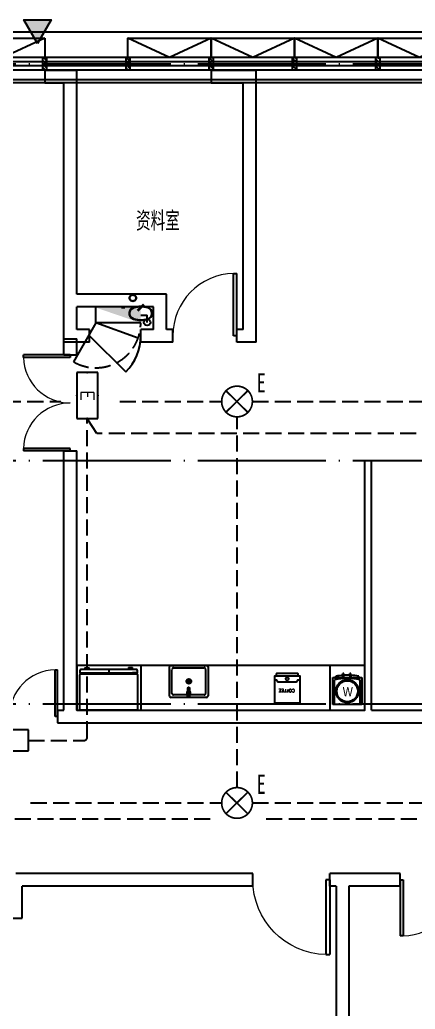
# Model space of a CAD drawing. Extents: x -621157 to 1764546, y -106808 to 741893.
# Drawn here: x 12743 to 18916, y 325227 to 340688 of the extents above; entities that cross this region are included whole.
import ezdxf
from ezdxf.enums import TextEntityAlignment as Align

# ---------------------------------------------------------------- set-up
doc = ezdxf.new("R2010")
doc.units = 0
doc.header["$LTSCALE"] = 1000
doc.header["$MEASUREMENT"] = 0
for name, pattern in [('DASH', [0.35, 0.25, -0.1]), ('XREF-A-101-平面图_t3$0$__DASH', [0.35, 0.25, -0.1]), ('XREF-A-101-平面图_t3$0$DASH', [0.35, 0.25, -0.1]), ('XREF-A-101-平面图_t3$0$DOTE', [2.42, 2, -0.2, 0.02, -0.2])]:
    doc.linetypes.add(name, pattern=pattern)
for name, color, linetype in [('0-底图', 7, 'Continuous'), ('EQUIP-照明', 3, 'Continuous'), ('WIRE-应急', 4, 'DASH'), ('XREF-A-101-平面图_t3$0$A-CURTWALL', 8, 'Continuous'), ('XREF-A-101-平面图_t3$0$A-DOTE', 8, 'Continuous'), ('XREF-A-101-平面图_t3$0$A-RAIL', 8, 'Continuous'), ('XREF-A-101-平面图_t3$0$A-ROOM-CH', 8, 'Continuous'), ('XREF-A-101-平面图_t3$0$A-SEE', 8, 'Continuous'), ('XREF-A-101-平面图_t3$0$A-WALL', 8, 'Continuous'), ('XREF-A-101-平面图_t3$0$A-WINDOW', 8, 'Continuous'), ('XREF-A-101-平面图_t3$0$A-开启符号', 8, 'Continuous'), ('XREF-A-101-平面图_t3$0$F-B-INF', 8, 'Continuous'), ('XREF-A-101-平面图_t3$0$F-L-INF', 8, 'Continuous'), ('XREF-A-101-平面图_t3$0$I-WALL-GYPSUM', 8, 'Continuous'), ('XREF-A-101-平面图_t3$0$P-EQUIPMENT', 8, 'Continuous'), ('XREF-A-101-平面图_t3$0$PUB_HATCH', 8, 'Continuous'), ('XREF-A-101-平面图_t3$0$PUB_TEXT', 8, 'Continuous'), ('XREF-A-101-平面图_t3$0$水-尺寸', 8, 'Continuous'), ('设备-照明', 3, 'Continuous')]:
    doc.layers.add(name, color=color, linetype=linetype)
doc.styles.add('_TEL_DIM', font='SIMPLEX', dxfattribs={"width": 0.8, "height": 3.5, "bigfont": 'HZTXT'})
doc.styles.get("Standard").update_dxf_attribs({"font": 'romans.shx', "bigfont": 'HZDXC.SHX'})
doc.styles.add('STYLE1', font='simhei.ttf')
doc.styles.add('XREF-A-101-平面图_t3$0$-HZDXCROMANS', font='ROMANS.shx', dxfattribs={"bigfont": 'HZDXC.shx'})
doc.styles.add('XREF-A-101-平面图_t3$0$69F Layout plan$0$Standard', font='arial.ttf', dxfattribs={"width": 0.8})
doc.styles.add('XREF-A-101-平面图_t3$0$ROMANS', font='romans.shx')
doc.dimstyles.get("Standard").update_dxf_attribs({"dimscale": 100, "dimtxt": 3.5, "dimasz": 1, "dimexe": 2.5, "dimexo": 3, "dimgap": 1.5, "dimtad": 1, "dimdec": 0, "dimzin": 0, "dimdsep": 46, "dimtxsty": 'Standard', "dimblk": 'ARCHTICK', "dimcen": 0.09, "dimadec": 0, "dimazin": 0, "dimtfac": 1, "dimtdec": 0, "dimtix": 1, "dimtmove": 2, "dimatfit": 3, "dimfxl": 0, "dimtolj": 1, "dimtzin": 0, "dimarcsym": 0})

# ---------------------------------------------------------------- blocks, each defined once
blk = doc.blocks.new('XREF-A-101-平面图_t3$0$G$C869EB286')
at = {"layer": 'XREF-A-101-平面图_t3$0$A-WINDOW'}
h = blk.add_hatch(dxfattribs=at)
h.set_pattern_fill('ANSI31', color=256, scale=25)
h.set_pattern_definition([(45, (-143.957, -89940), (-28.0633, 28.0633), [])])
h.paths.add_polyline_path([(0, 60), (200, 60), (200, 0), (0, 0)])
blk.add_lwpolyline([(0, 60), (200, 60), (200, 0), (0, 0)], close=True, dxfattribs=at)
blk = doc.blocks.new('XREF-A-101-平面图_t3$0$ROOM')
at = {"layer": 'XREF-A-101-平面图_t3$0$A-ROOM-CH', "style": 'XREF-A-101-平面图_t3$0$-HZDXCROMANS', "width": 0.6}
for tag, p in [('中文房间名称', (0, -1000)), ('英文房间名称', (0, -1500))]:
    blk.add_attdef(tag, text='', height=300, dxfattribs=at).set_placement(p, align=Align.CENTER)
blk = doc.blocks.new('XREF-A-101-平面图_t3$0$轴网(3)')
at = {"layer": 'XREF-A-101-平面图_t3$0$A-DOTE', "linetype": 'XREF-A-101-平面图_t3$0$DOTE'}
for p, q in [((-3300, 40000), (69800, 40000)), ((-3300, 33800), (69800, 33800)), ((-3300, 30000), (69800, 30000))]:
    blk.add_line(p, q, dxfattribs=at)
blk = doc.blocks.new('XREF-A-101-平面图_t3$0$coffeemachine_PL-01')
blk.add_lwpolyline([(-195, 426), (195, 426), (195, 0), (-195, 0)], close=True)
at = {"color": 8}
blk.add_lwpolyline([(195, 64), (165, 64), (144, 93), (0, 93), (-144, 93), (-165, 64), (-195, 64)], dxfattribs=at)
blk.add_lwpolyline([(-172, 0), (-172, -26, 0.414214), (-162, -36), (162, -36, 0.414214), (172, -26), (172, 0)], format="xyb", dxfattribs=at)
blk.add_circle((0, 50), 22.5)
at = {"insert": (7, 233), "char_height": 50, "width": 870.54, "attachment_point": 5, "style": 'XREF-A-101-平面图_t3$0$ROMANS'}
blk.add_mtext('COFFEE', dxfattribs=at)
blk = doc.blocks.new('XREF-A-101-平面图_t3$0$Reflesh-900')
for p, q in [((450, 53), (-450, 53)), ((-450, 53), (-370, 53)), ((0, 0), (0, 53))]:
    blk.add_line(p, q)
for points in [[(-430, 64, -0.414214), (-450, 84), (-450, 634), (450, 634), (450, 84, -0.414214), (430, 64)], [(435, -1, 0.368203), (451, 19), (451, 53), (-449, 53), (-449, 19, 0.368203), (-432, -1, -0.001541)]]:
    blk.add_lwpolyline(points, format="xyb", close=True)
for points in [[(-370, -3), (-370, -24, 0.414214), (-365, -29), (-315, -29, 0.414214), (-310, -24), (-310, 0)], [(370, -3), (370, -24, -0.414214), (365, -29), (315, -29, -0.414214), (310, -24), (310, 0)]]:
    blk.add_lwpolyline(points, format="xyb")
blk = doc.blocks.new('XREF-A-101-平面图_t3$0$A$C2C206FAC')
for p, q in [((0, 485), (400, 485)), ((0, 485), (0, 98)), ((400, 485), (400, 98)), ((20, 94), (20, 44)), ((148, 50), (145, 0)), ((145, 0), (160, 0)), ((148, 50), (150, 50)), ((155, 50), (157, 50)), ((157, 50), (160, 0)), ((260, 50), (257, 0)), ((257, 0), (272, 0)), ((260, 50), (262, 50)), ((267, 50), (269, 50)), ((269, 50), (272, 0)), ((380, 94), (380, 44))]:
    blk.add_line(p, q)
for centre, radius in [((200, 278), 179), ((200, 278), 164), ((153, 50), 2.6), ((265, 50), 2.6)]:
    blk.add_circle(centre, radius)
for centre, radius, start, end in [((200, 1084), 1006, 258.547, 281.4897), ((200, 1084), 1056, 260.1999, 267.1079), ((152, 54), 10.9, 296.6275, 243.5797), ((200, 1084), 1056, 267.7307, 273.2177), ((265, 54), 10.9, 296.6275, 243.5797), ((200, 1084), 1056, 273.8352, 279.8368)]:
    blk.add_arc(centre, radius, start, end)
at = {"insert": (1123, 210), "char_height": 150, "width": 1952.54, "attachment_point": 1, "rotation": 180, "style": 'XREF-A-101-平面图_t3$0$69F Layout plan$0$Standard'}
blk.add_mtext('\\pxi5.6747;W', dxfattribs=at)
blk = doc.blocks.new('XREF-A-101-平面图_t3$0$yuouioui')
at = {"linetype": 'XREF-A-101-平面图_t3$0$__DASH', "ltscale": 1000}
blk.add_lwpolyline([(300666, 20452), (301087, 20452), (301087, 20000), (300666, 20000)], close=True, dxfattribs=at)
at = {"linetype": 'XREF-A-101-平面图_t3$0$__DASH', "ltscale": 1000, "rotation": 89.98165643611132}
blk.add_blockref('XREF-A-101-平面图_t3$0$A$C2C206FAC', (301151, 20026), dxfattribs=at)
blk = doc.blocks.new('XREF-A-101-平面图_t3$0$WashBasin')
at = {"color": 8}
for p, q in [((272, 500), (272, 495)), ((272, 495), (285, 486)), ((272, 495), (302, 495)), ((285, 486), (285, 464)), ((285, 486), (302, 486)), ((332, 495), (302, 495)), ((320, 486), (302, 486)), ((332, 495), (320, 486)), ((320, 486), (320, 464)), ((332, 500), (332, 495)), ((285, 454), (285, 440)), ((320, 454), (320, 440)), ((275, 250), (325, 250)), ((300, 225), (300, 275))]:
    blk.add_line(p, q, dxfattribs=at)
for points in [[(0, 25), (0, 475)], [(25, 500), (575, 500)], [(600, 475), (600, 25)], [(575, 0), (25, 0)]]:
    blk.add_lwpolyline(points)
for points in [[(302, 464), (285, 464, 1), (285, 454), (302, 454)], [(302, 464), (320, 464, -1), (320, 454), (302, 454)], [(316, 397), (316, 355, -1), (289, 355), (289, 397)]]:
    blk.add_lwpolyline(points, format="xyb", dxfattribs=at)
for points in [[(38, 63), (38, 438)], [(63, 463), (538, 463)], [(563, 438), (563, 63)], [(538, 38), (63, 38)]]:
    blk.add_lwpolyline(points, dxfattribs=at)
for centre, radius in [((302, 423), 4.51), ((300, 250), 37.5), ((300, 250), 25)]:
    blk.add_circle(centre, radius, dxfattribs=at)
for centre, start, end in [((22, 478), 81.8699, 188.1301), ((578, 478), 351.8699, 98.1301), ((22, 22), 171.8699, 278.1301), ((578, 22), 261.8699, 8.1301)]:
    blk.add_arc(centre, 22.1, start, end)
for centre, radius, start, end in [((59, 441), 22.1, 81.8699, 188.1301), ((280, 434), 6.65, 75.1582, 220.8774), ((334, 480), 77.3, 220.8774, 232.5424), ((302, 420), 26.9, 162.3089, 257.9711), ((308, 539), 102, 255.1582, 266.5866), ((302, 420), 26.9, 47.1315, 132.7667), ((277, 406), 15.5, 3.2094, 52.5424), ((335, 410), 42.5, 183.2094, 198.0112), ((302, 399), 7.35, 198.0112, 271.9664), ((296, 539), 102, 273.4134, 284.8418), ((302, 399), 7.35, 268.0336, 341.9888), ((302, 420), 26.9, 282.4857, 17.3853), ((269, 410), 42.5, 341.9888, 356.7906), ((327, 406), 15.5, 127.4576, 176.7906), ((270, 480), 77.3, 307.4576, 319.1226), ((324, 434), 6.65, 319.1226, 104.8418), ((541, 441), 22.1, 351.8699, 98.1301), ((59, 59), 22.1, 171.8699, 278.1301), ((541, 59), 22.1, 261.8699, 8.1301)]:
    blk.add_arc(centre, radius, start, end, dxfattribs=at)
blk = doc.blocks.new('XREF-A-101-平面图_t3$0$G$CFDD5568B')
at = {"layer": 'XREF-A-101-平面图_t3$0$F-B-INF'}
for points in [[(11650, -9300), (11650, -10000), (16150, -10000), (16150, -9300)], [(15600, -10000), (16150, -10000), (16150, -9300), (15600, -9300)]]:
    blk.add_lwpolyline(points, close=True, dxfattribs=at)
blk.add_lwpolyline([(12650, -9300), (12650, -10000)], dxfattribs=at)
at = {"layer": 'XREF-A-101-平面图_t3$0$F-L-INF', "ltscale": 0.15}
for name, p, rotation in [('XREF-A-101-平面图_t3$0$Reflesh-900', (12150, -9366), 180), ('XREF-A-101-平面图_t3$0$WashBasin', (13700, -9300), 180), ('XREF-A-101-平面图_t3$0$coffeemachine_PL-01', (14936, -9463), 180), ('XREF-A-101-平面图_t3$0$yuouioui', (36101, -310577), 90)]:
    blk.add_blockref(name, p, dxfattribs=dict(at, rotation=rotation))
blk = doc.blocks.new('XREF-A-101-平面图_t3$0$bz1')
at = {"layer": 'XREF-A-101-平面图_t3$0$PUB_HATCH'}
h = blk.add_hatch(color=1, dxfattribs=at)
h.dxf.hatch_style = 1
h.paths.add_polyline_path([(4866032, -641203), (4865818, -641573), (4866245, -641573)])
at = {"layer": 'XREF-A-101-平面图_t3$0$PUB_TEXT', "color": 1}
blk.add_lwpolyline([(4866032, -641203), (4865818, -641573), (4866245, -641573)], close=True, dxfattribs=at)
blk = doc.blocks.new('XREF-A-101-平面图_t3$0$G$C34B60025')
at = {"xscale": -1, "rotation": 180}
blk.add_blockref('XREF-A-101-平面图_t3$0$bz1', (-4854995, -440786), dxfattribs=at)
blk = doc.blocks.new('_ArchTick')
at = {"color": 0, "linetype": 'ByBlock', "const_width": 0.4}
blk.add_lwpolyline([(-0.5, -0.5), (0.5, 0.5)], dxfattribs=at)
blk = doc.blocks.new('*D25423')
at = {"layer": 'Defpoints', "color": 0}
blk.add_point((0, 0), dxfattribs=at)
blk.add_point((0, 0), dxfattribs=at)
blk.add_point((0, 0), dxfattribs=at)
blk.add_point((0, 0), dxfattribs=at)
at = {"layer": 'XREF-A-101-平面图_t3$0$水-尺寸', "color": 0, "linetype": 'ByBlock', "lineweight": -2}
blk.add_line((0, 300), (0, 250), dxfattribs=at)
blk.add_line((0, 300), (0, 250), dxfattribs=at)
blk.add_arc((0, 0), 0, 180, 180, dxfattribs=at)
at = {"layer": 'XREF-A-101-平面图_t3$0$水-尺寸', "color": 0, "linetype": 'ByBlock', "lineweight": -2, "xscale": 100, "yscale": 100, "zscale": 100}
for rotation in [90, 90.00000000000001]:
    blk.add_blockref('_ArchTick', (0, 0), dxfattribs=dict(at, rotation=rotation))
at = {"layer": 'XREF-A-101-平面图_t3$0$水-尺寸', "color": 0, "insert": (0, 0), "char_height": 350, "attachment_point": 5}
blk.add_mtext('\\A1;0%%d', dxfattribs=at)
blk = doc.blocks.new('XREF-A-101-平面图_t3$0$DOOR2DLIB$SYSLIB$00000108')
at = {"color": 0}
for p, q in [((-0.5, 0), (-0.5, 0.4875)), ((-0.475, 0.4875), (-0.5, 0.4875)), ((-0.475, 0), (-0.475, 0.4875)), ((0.475, 0), (0.475, 0.4875)), ((0.475, 0.4875), (0.5, 0.4875)), ((0.5, 0), (0.5, 0.4875)), ((-0.5, 0), (-0.475, 0)), ((0.5, 0), (0.475, 0))]:
    blk.add_line(p, q, dxfattribs=at)
at = {"color": 0, "lineweight": 13}
for centre, start, end in [((-0.4875, 0), 0, 88.53072), ((0.4875, 0), 91.46928, 180)]:
    blk.add_arc(centre, 0.4875, start, end, dxfattribs=at)
blk = doc.blocks.new('XREF-A-101-平面图_t3$0$DOOR2DLIB$SYSLIB$00000107')
at = {"color": 0}
for p, q in [((0.45, 0.975), (0.5, 0.975)), ((0.45, 0), (0.45, 0.975)), ((0.5, 0), (0.5, 0.975)), ((0.5, 0), (0.45, 0))]:
    blk.add_line(p, q, dxfattribs=at)
at = {"color": 0, "lineweight": 13}
blk.add_arc((0.475, 0), 0.975, 91.4693, 180, dxfattribs=at)
blk = doc.blocks.new('XREF-A-101-平面图_t3$0$DOOR2DLIB$SYSLIB$00000101')
at = {"color": 0}
blk.add_line((0.5, 0), (-0.207, 0.707), dxfattribs=at)
blk.add_arc((0.5, 0), 1, 135, 180, dxfattribs=at)
blk = doc.blocks.new('HC002633132082')
at = {"layer": 'EQUIP-照明', "color": 0, "linetype": 'Continuous', "const_width": 0.267}
blk.add_lwpolyline([(-2.37, 0, 1), (2.43, 0, 1)], format="xyb", close=True, dxfattribs=at)
for points in [[(-1.7, 1.67), (1.7, -1.67)], [(-1.7, -1.67), (-1.7, -1.67), (1.7, 1.67)]]:
    blk.add_lwpolyline(points, dxfattribs=at)
at = {"layer": 'EQUIP-照明', "color": 0}
blk.add_point((0, 0), dxfattribs=at)
at = {"color": 0, "width": 0.7}
blk.add_attdef('PSFHATT', (4.48, -2.4), '', height=0.025, dxfattribs=at)
at = {"layer": 'EQUIP-照明', "color": 0, "style": 'STYLE1', "width": 0.7}
blk.add_text('E', height=3, dxfattribs=at).set_placement((3.81, 1.42), align=Align.CENTER)
at = {"layer": 'EQUIP-照明', "color": 0, "style": '_TEL_DIM', "flags": 1}
blk.add_attdef('A', text='', height=0.0001, dxfattribs=at).set_placement((0.03, 0), align=Align.MIDDLE_CENTER)
blk = doc.blocks.new('HC002649110740')
at = {"layer": 'EQUIP-照明', "color": 0}
for p, q in [((3.6, 3.3), (-3.6, 3.3)), ((-3.6, 3.3), (-3.6, 0)), ((3.6, 0), (3.6, 3.3)), ((-3.6, 0), (3.6, 0))]:
    blk.add_line(p, q, dxfattribs=at)
for p in [(0, 3.3), (-3.6, 1.65), (3.6, 1.65), (0, 0)]:
    blk.add_point(p, dxfattribs=at)
at = {"color": 0, "width": 0.7}
blk.add_attdef('PSFHATT', (9.31, 0), '', height=0.025, dxfattribs=at)
at = {"layer": 'EQUIP-照明', "color": 0, "style": '_TEL_DIM'}
blk.add_attdef('$TEXT$', text='', height=2, dxfattribs=at).set_placement((0, 1.65), align=Align.MIDDLE_CENTER)
at = {"layer": 'EQUIP-照明', "color": 0, "style": '_TEL_DIM', "flags": 1}
blk.add_attdef('A', text='', height=0.0001, dxfattribs=at).set_placement((0, 0), align=Align.MIDDLE_CENTER)
blk = doc.blocks.new('XREF-A-101-平面图_t3$0$单出口消火栓新')
for p, q in [((-240, 700), (-846.2, 1050)), ((-479.4, 42.2), (-240, 700)), ((-240, 0), (-240, 700)), ((-240, 700), (0, 700))]:
    blk.add_line(p, q)
at = {"color": 0, "linetype": 'XREF-A-101-平面图_t3$0$DASH'}
blk.add_arc((-240, 700), 700, 150, 270, dxfattribs=at)
blk.add_solid([(-240, 0), (0, 0), (0, 700)])
at = {"layer": 'XREF-A-101-平面图_t3$0$水-尺寸', "linetype": 'ByBlock'}
dim = blk.add_angular_dim_3p(base=(0, 0), center=(0, 0), p1=(0, 0), p2=(0, 0), dimstyle='Standard', dxfattribs=at)
dim.commit()
dim.dimension.update_dxf_attribs({"geometry": '*D25423', "text_midpoint": (0, 0)})
blk = doc.blocks.new('XREF-A-101-平面图_t3$0$G$C646F86AA')
at = {"layer": 'XREF-A-101-平面图_t3$0$P-EQUIPMENT', "color": 10}
for p in [(12750, 336070), (12850, 335960)]:
    blk.add_line(p, (12850, 336070), dxfattribs=at)
at = {"layer": 'XREF-A-101-平面图_t3$0$P-EQUIPMENT'}
blk.add_circle((12850, 335960), 50, dxfattribs=at)
at = {"layer": 'XREF-A-101-平面图_t3$0$P-EQUIPMENT', "rotation": 90.00000000000001}
blk.add_blockref('XREF-A-101-平面图_t3$0$单出口消火栓新', (12750, 336190), dxfattribs=at)
blk = doc.blocks.new('XREF-A-101-平面图_t3')
at = {"layer": 'XREF-A-101-平面图_t3$0$A-CURTWALL'}
for p, q in [((235900, 340100), (204800, 340100)), ((235900, 340033), (204800, 340033)), ((235900, 339967), (204800, 339967)), ((235900, 339900), (204800, 339900))]:
    blk.add_line(p, q, dxfattribs=at)
at = {"layer": 'XREF-A-101-平面图_t3$0$A-RAIL'}
for points in [[(218650, 339750), (209800, 339750)], [(218650, 339700), (209800, 339700)]]:
    blk.add_lwpolyline(points, dxfattribs=at)
at = {"layer": 'XREF-A-101-平面图_t3$0$A-SEE'}
blk.add_lwpolyline([(204800, 340500), (235900, 340500)], dxfattribs=at)
at = {"layer": 'XREF-A-101-平面图_t3$0$A-WALL'}
for p, q in [((211250, 339900), (211750, 339900)), ((211250, 339900), (211250, 339700)), ((213850, 339900), (214550, 339900)), ((213850, 339900), (213850, 339700)), ((211250, 339700), (211550, 339700)), ((213850, 339700), (214350, 339700)), ((210900, 326650), (210900, 327150)), ((214500, 327150), (210900, 327150)), ((215800, 327150), (215700, 327150)), ((215800, 327150), (215800, 319900)), ((216800, 327150), (216000, 327150)), ((216000, 327150), (216000, 319800)), ((209600, 326650), (210900, 326650))]:
    blk.add_line(p, q, dxfattribs=at)
at = {"layer": 'XREF-A-101-平面图_t3$0$A-开启符号', "linetype": 'Continuous'}
for points in [[(211250, 340400), (211250, 340100), (209950, 340100), (209950, 340400)], [(213850, 340400), (213850, 340100), (212550, 340100), (212550, 340400)], [(215150, 340400), (215150, 340100), (213850, 340100), (213850, 340400)], [(216450, 340400), (216450, 340100), (215150, 340100), (215150, 340400)], [(217750, 340400), (217750, 340100), (216450, 340100), (216450, 340400)]]:
    blk.add_lwpolyline(points, close=True, dxfattribs=at)
for points in [[(211250, 340400), (210600, 340100), (209950, 340400)], [(213850, 340400), (213200, 340100), (212550, 340400)], [(215150, 340400), (214500, 340100), (213850, 340400)], [(216450, 340400), (215800, 340100), (215150, 340400)], [(217750, 340400), (217100, 340100), (216450, 340400)]]:
    blk.add_lwpolyline(points, dxfattribs=at)
at = {"layer": 'XREF-A-101-平面图_t3$0$A-DOTE'}
blk.add_blockref('XREF-A-101-平面图_t3$0$轴网(3)', (200000, 300000), dxfattribs=at)
at = {"layer": 'XREF-A-101-平面图_t3$0$A-ROOM-CH'}
ref = blk.add_blockref('XREF-A-101-平面图_t3$0$ROOM', (213018, 338393), dxfattribs=at)
ref.add_attrib('中文房间名称', '资料室', dxfattribs={"height": 300, "style": 'XREF-A-101-平面图_t3$0$-HZDXCROMANS', "width": 0.8}).set_placement((213018, 337393), align=Align.CENTER)
at = {"layer": 'XREF-A-101-平面图_t3$0$A-WINDOW', "rotation": 270}
for p in [(211220, 340100), (212520, 340100), (213820, 340100), (215120, 340100), (216420, 340100)]:
    blk.add_blockref('XREF-A-101-平面图_t3$0$G$C869EB286', p, dxfattribs=at)
at = {"layer": 'XREF-A-101-平面图_t3$0$A-WINDOW', "rotation": 180}
for name, p, xscale, yscale, zscale in [('XREF-A-101-平面图_t3$0$DOOR2DLIB$SYSLIB$00000107', (215100, 327250), -1200, 1200, -1200), ('XREF-A-101-平面图_t3$0$DOOR2DLIB$SYSLIB$00000108', (217700, 327250), 1800, 1800, 1800)]:
    blk.add_blockref(name, p, dxfattribs=dict(at, xscale=xscale, yscale=yscale, zscale=zscale))
blk.add_blockref('XREF-A-101-平面图_t3$0$G$CFDD5568B', (200100, 339900))
at = {"layer": 'XREF-A-101-平面图_t3$0$A-WALL'}
for p, q in [((211750, 336400), (211750, 339900)), ((214550, 335650), (214550, 339900)), ((211550, 336300), (211550, 339700)), ((214350, 335850), (214350, 339700)), ((211550, 335650), (211550, 336300)), ((213150, 336400), (211750, 336400)), ((213150, 335850), (213150, 336400)), ((211750, 335850), (211750, 336200)), ((212950, 336200), (211750, 336200)), ((212950, 335850), (212950, 336200)), ((211950, 335850), (211750, 335850)), ((212950, 335850), (212750, 335850)), ((213250, 335850), (213150, 335850)), ((214350, 335850), (214250, 335850)), ((211950, 335650), (211550, 335650)), ((213050, 335650), (212750, 335650)), ((213250, 335650), (213050, 335650)), ((214550, 335650), (214250, 335650)), ((214500, 327350), (210800, 327350)), ((215900, 327350), (215700, 327350)), ((216800, 327350), (215900, 327350))]:
    blk.add_line(p, q, dxfattribs=at)
for points in [[(211950, 335650), (211950, 335850)], [(212750, 335650), (212750, 335850)], [(213250, 335650), (213250, 335850)], [(214250, 335650), (214250, 335850)], [(214500, 327150), (214500, 327350)], [(215700, 327150), (215700, 327350)], [(216800, 327150), (216800, 327350)]]:
    blk.add_lwpolyline(points, dxfattribs=at)
at = {"layer": 'XREF-A-101-平面图_t3$0$I-WALL-GYPSUM'}
for p, q in [((211550, 335450), (211550, 335700)), ((211550, 335700), (211750, 335700)), ((211750, 335450), (211750, 335700)), ((211550, 329900), (211550, 333950)), ((211750, 329900), (211750, 333950)), ((216250, 329900), (216250, 333800)), ((216250, 333800), (216350, 333800)), ((216350, 329900), (216350, 333800)), ((211450, 329900), (211550, 329900)), ((211750, 329900), (216250, 329900)), ((216350, 329900), (217400, 329900)), ((211450, 329700), (211650, 329700)), ((211650, 329700), (216300, 329700)), ((216300, 329700), (217460, 329700))]:
    blk.add_line(p, q, dxfattribs=at)
for points in [[(211550, 335450), (211750, 335450)], [(211550, 333950), (211750, 333950)], [(211450, 329900), (211450, 329700)]]:
    blk.add_lwpolyline(points, dxfattribs=at)
for name, p in [('XREF-A-101-平面图_t3$0$G$C646F86AA', (200000, 0)), ('XREF-A-101-平面图_t3$0$G$C646F86AA', (200000, 0)), ('XREF-A-101-平面图_t3$0$G$C34B60025', (200100, 139900))]:
    blk.add_blockref(name, p)
at = {"layer": 'XREF-A-101-平面图_t3$0$A-WINDOW'}
for name, p, xscale, yscale, zscale, rotation in [('XREF-A-101-平面图_t3$0$DOOR2DLIB$SYSLIB$00000107', (213750, 335750), -1000, -1000, -1000, 180), ('XREF-A-101-平面图_t3$0$DOOR2DLIB$SYSLIB$00000107', (213750, 335750), -1000, -1000, -1000, 180), ('XREF-A-101-平面图_t3$0$DOOR2DLIB$SYSLIB$00000101', (212350, 335750), 800, 800, 800, 180), ('XREF-A-101-平面图_t3$0$DOOR2DLIB$SYSLIB$00000108', (211650, 334700), 1500, 1500, 1500, 90)]:
    blk.add_blockref(name, p, dxfattribs=dict(at, xscale=xscale, yscale=yscale, zscale=zscale, rotation=rotation))
at = {"layer": 'XREF-A-101-平面图_t3$0$A-WINDOW', "xscale": 1500, "yscale": 1500, "zscale": 1500}
blk.add_blockref('XREF-A-101-平面图_t3$0$DOOR2DLIB$SYSLIB$00000108', (210700, 329800), dxfattribs=at)

msp = doc.modelspace()

# ---------------------------------------------------------------- block references
at = {"layer": '0-底图'}
msp.add_blockref('XREF-A-101-平面图_t3', (-198119, 0), dxfattribs=at)

# ---------------------------------------------------------------- next in the draw order: linework, layer by layer
at = {"layer": 'WIRE-应急'}
for points in [[(12510, 334723), (13384, 334723)], [(14305, 334723), (15894, 334723)], [(16374, 334723), (20135, 334723)], [(20680, 334223), (13946, 334223), (13796, 334455)], [(16134, 328690), (16134, 334483)], [(12912, 328450), (15894, 328450)], [(16374, 328450), (19178, 328450)], [(12667, 328202), (15718, 328202)], [(16591, 328202), (19388, 328202)]]:
    msp.add_lwpolyline(points, dxfattribs=at)
msp.add_lwpolyline([(12877, 329427), (13746, 329427, 0.414214), (13796, 329477), (13796, 334455)], format="xyb", dxfattribs=at)

# ---------------------------------------------------------------- next in the draw order: block references
at = {"layer": '设备-照明'}
ref = msp.add_blockref('HC002649110740', (13631, 334815), dxfattribs=dict(at, xscale=100, yscale=100, zscale=100, rotation=270))
ref.add_attrib('$TEXT$', 'E', dxfattribs={"layer": '0', "color": 0, "height": 200, "rotation": 270, "style": '_TEL_DIM'}).set_placement((13796, 334815), align=Align.MIDDLE_CENTER)
at = {"layer": '设备-照明', "xscale": 100, "yscale": 100, "zscale": 100}
for p in [(16131, 334723), (16131, 328450)]:
    msp.add_blockref('HC002633132082', p, dxfattribs=at)
at = {"layer": '设备-照明'}
ref = msp.add_blockref('HC002649110740', (12517, 329262), dxfattribs=dict(at, xscale=100, yscale=100, zscale=100))
ref.add_attrib('$TEXT$', 'E', dxfattribs={"layer": '0', "color": 0, "height": 200, "style": '_TEL_DIM'}).set_placement((12517, 329427), align=Align.MIDDLE_CENTER)

doc.saveas('drawing.dxf')
